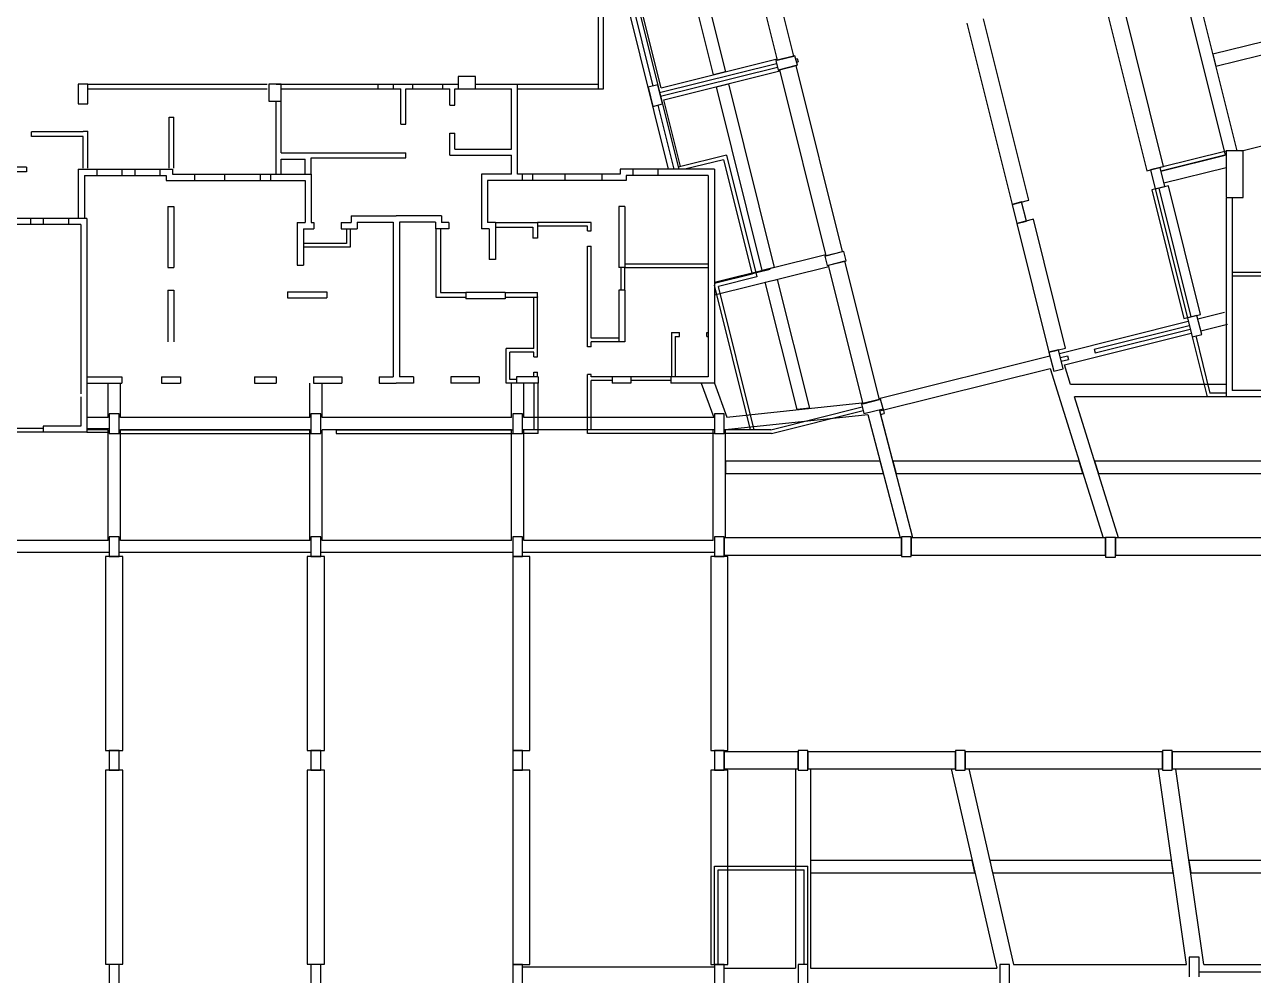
# Model space of a CAD drawing. Header units: metres. Extents: x -681087 to 1033303, y 74272 to 2630761.
# Drawn here: x 96441 to 146396, y 2200554 to 2239238 of the extents above; entities that cross this region are included whole.
import ezdxf

# ---------------------------------------------------------------- set-up
doc = ezdxf.new("R2010")
doc.units = ezdxf.units.M
for name, color, linetype in [('SKELETON_CLEAN', 7, 'Continuous'), ('SKELETON_ISOLATED', 1, 'Continuous'), ('SKELETON_ORIGINAL', 8, 'Continuous')]:
    doc.layers.add(name, color=color, linetype=linetype)

msp = doc.modelspace()

# ---------------------------------------------------------------- linework, layer by layer
at = {"layer": 'SKELETON_CLEAN'}
for p, q in [((122624, 2233349), (114145, 2267354)), ((127710, 2237956), (125823, 2245524)), ((125144, 2245355), (127031, 2237787)), ((119773, 2236629), (119773, 2244819)), ((124448, 2237194), (122585, 2244665)), ((123070, 2244786), (124933, 2237315)), ((122313, 2236662), (120450, 2244133)), ((119973, 2236629), (119973, 2243860)), ((120389, 2243963), (123036, 2233349)), ((143870, 2241521), (145720, 2234099)), ((143385, 2241400), (145248, 2233929)), ((140275, 2240470), (142065, 2233290)), ((142744, 2233460), (140954, 2240640)), ((134745, 2239298), (136583, 2231923)), ((137262, 2232093), (135424, 2239467)), ((149357, 2239179), (144741, 2238028)), ((144862, 2237543), (149478, 2238694)), ((144741, 2238028), (144862, 2237543)), ((122313, 2236662), (127029, 2237838)), ((127759, 2237968), (126983, 2237775)), ((126983, 2237775), (127079, 2237386)), ((127031, 2237787), (127710, 2237956)), ((127079, 2237386), (127856, 2237580)), ((127807, 2237568), (127128, 2237399)), ((127856, 2237580), (127759, 2237968)), ((127789, 2237847), (127848, 2237862)), ((129694, 2230000), (127807, 2237568)), ((127825, 2237701), (127884, 2237716)), ((127848, 2237862), (127884, 2237716)), ((114773, 2237119), (114073, 2237119)), ((114073, 2237119), (114073, 2236619)), ((114773, 2236619), (114773, 2237119)), ((122434, 2236177), (127150, 2237353)), ((124933, 2237315), (124448, 2237194)), ((127128, 2237399), (129015, 2229830)), ((99013, 2236819), (98613, 2236819)), ((98613, 2236819), (98613, 2236019)), ((99013, 2236019), (99013, 2236819)), ((106873, 2236819), (106373, 2236819)), ((106373, 2236819), (106373, 2236119)), ((106673, 2236819), (111433, 2236819)), ((106873, 2236619), (111433, 2236619)), ((111433, 2236619), (111433, 2236819)), ((111433, 2236819), (113443, 2236819)), ((111433, 2236619), (111733, 2236619)), ((111733, 2235189), (111733, 2236619)), ((111933, 2236619), (113443, 2236619)), ((111933, 2235189), (111933, 2236619)), ((113443, 2236619), (113443, 2236819)), ((113443, 2236819), (114073, 2236819)), ((113443, 2236619), (113733, 2236619)), ((113733, 2235964), (113733, 2236619)), ((113933, 2236619), (116233, 2236619)), ((113933, 2235964), (113933, 2236619)), ((114073, 2236619), (114773, 2236619)), ((114773, 2236819), (116483, 2236819)), ((116233, 2234169), (116233, 2236619)), ((116483, 2233149), (116483, 2236819)), ((116483, 2236819), (119773, 2236819)), ((116483, 2236629), (119773, 2236629)), ((119773, 2236629), (119973, 2236629)), ((122180, 2236783), (121792, 2236686)), ((121792, 2236686), (121985, 2235910)), ((122373, 2236007), (122180, 2236783)), ((124569, 2236709), (125054, 2236830)), ((126431, 2229238), (124569, 2236709)), ((125054, 2236830), (126917, 2229359)), ((98613, 2236019), (99013, 2236019)), ((106373, 2236119), (106873, 2236119)), ((121985, 2235910), (122373, 2236007)), ((123109, 2233470), (122434, 2236177)), ((113733, 2235964), (113933, 2235964)), ((102313, 2235469), (102503, 2235469)), ((102313, 2233399), (102313, 2235469)), ((102503, 2233399), (102503, 2235469)), ((111733, 2235189), (111933, 2235189)), ((145930, 2234099), (150349, 2235201)), ((98823, 2234869), (96718, 2234869)), ((96718, 2234679), (96718, 2234869)), ((98823, 2234679), (96718, 2234679)), ((98823, 2234869), (98823, 2234899)), ((98823, 2234899), (99013, 2234899)), ((98823, 2233399), (98823, 2234679)), ((99013, 2233399), (99013, 2234899)), ((113733, 2233919), (113733, 2234824)), ((113733, 2234824), (113933, 2234824)), ((113933, 2234169), (113933, 2234824)), ((106873, 2234019), (111933, 2234019)), ((111933, 2233819), (111933, 2234019)), ((113933, 2234169), (116233, 2234169)), ((145283, 2234092), (142599, 2233423)), ((145983, 2234099), (145283, 2234099)), ((145283, 2234099), (145283, 2232199)), ((145983, 2232199), (145983, 2234099)), ((106873, 2233149), (106873, 2233769)), ((106873, 2233769), (107843, 2233769)), ((107843, 2233149), (107843, 2233769)), ((108093, 2233819), (111933, 2233819)), ((108093, 2233149), (108093, 2233819)), ((113733, 2233919), (116233, 2233919)), ((116233, 2233149), (116233, 2233919)), ((124970, 2233923), (123014, 2233436)), ((124860, 2233741), (123288, 2233349)), ((124860, 2233741), (126021, 2229084)), ((124970, 2233923), (126203, 2228975)), ((145283, 2233938), (142635, 2233278)), ((142635, 2233278), (144780, 2233813)), ((96523, 2233439), (94303, 2233439)), ((96523, 2233249), (95283, 2233249)), ((96523, 2233439), (96523, 2233249)), ((98623, 2233349), (98983, 2233349)), ((98623, 2233349), (98623, 2231349)), ((98873, 2233349), (100393, 2233349)), ((98873, 2233099), (98983, 2233099)), ((98873, 2233099), (98873, 2231349)), ((98973, 2233099), (100393, 2233099)), ((100393, 2233349), (100393, 2233099)), ((100393, 2233349), (100918, 2233349)), ((100393, 2233099), (100918, 2233099)), ((100918, 2233349), (100918, 2233099)), ((100918, 2233349), (102453, 2233349)), ((100918, 2233099), (102203, 2233099)), ((102203, 2233099), (102203, 2232899)), ((102453, 2233349), (102453, 2233149)), ((102453, 2233149), (103343, 2233149)), ((103343, 2233149), (103343, 2232899)), ((103343, 2233149), (106433, 2233149)), ((106433, 2233149), (106433, 2232899)), ((106433, 2233149), (108093, 2233149)), ((108093, 2233149), (108093, 2231184)), ((116233, 2233149), (115013, 2233149)), ((115013, 2233149), (115013, 2230934)), ((117093, 2233149), (116483, 2233149)), ((118403, 2233149), (117093, 2233149)), ((117093, 2233149), (117093, 2232899)), ((120653, 2233149), (118403, 2233149)), ((118403, 2233149), (118403, 2232899)), ((120653, 2233349), (120653, 2233149)), ((121168, 2233349), (120653, 2233349)), ((120903, 2233099), (120903, 2232899)), ((121168, 2233099), (120903, 2233099)), ((124233, 2233349), (121168, 2233349)), ((121168, 2233349), (121168, 2233099)), ((124083, 2233099), (121168, 2233099)), ((124233, 2233099), (124073, 2233099)), ((124483, 2233349), (124123, 2233349)), ((124233, 2233099), (124233, 2224904)), ((124483, 2233349), (124483, 2224654)), ((142065, 2233290), (142744, 2233460)), ((142599, 2233423), (142211, 2233327)), ((142211, 2233327), (142405, 2232550)), ((142793, 2232647), (142599, 2233423)), ((102203, 2232899), (103343, 2232899)), ((103343, 2232899), (106433, 2232899)), ((106433, 2232899), (107843, 2232899)), ((107843, 2232899), (107843, 2231184)), ((117093, 2232899), (115263, 2232899)), ((115263, 2232899), (115263, 2231184)), ((118403, 2232899), (117093, 2232899)), ((120903, 2232899), (118403, 2232899)), ((142938, 2232683), (142259, 2232514)), ((142259, 2232514), (143565, 2227274)), ((142405, 2232550), (142793, 2232647)), ((142405, 2232550), (143711, 2227311)), ((144244, 2227444), (142938, 2232683)), ((137165, 2231244), (136971, 2232020)), ((145283, 2232199), (145983, 2232199)), ((145283, 2232182), (145283, 2224099)), ((145533, 2232199), (145533, 2224349)), ((102258, 2231834), (102258, 2229354)), ((102258, 2231834), (102508, 2231834)), ((102508, 2231834), (102508, 2229354)), ((120598, 2231834), (120598, 2229354)), ((120848, 2231834), (120598, 2231834)), ((120848, 2231834), (120848, 2229354)), ((136583, 2231923), (136777, 2231147)), ((98223, 2231349), (95658, 2231349)), ((98223, 2231099), (95658, 2231099)), ((98223, 2231349), (98223, 2231099)), ((98723, 2231349), (98223, 2231349)), ((98573, 2231099), (98223, 2231099)), ((98723, 2231099), (98563, 2231099)), ((98973, 2231349), (98613, 2231349)), ((98723, 2231099), (98723, 2224219)), ((98973, 2231349), (98973, 2222654)), ((107528, 2231184), (107528, 2229454)), ((107528, 2231184), (107843, 2231184)), ((108093, 2231184), (108193, 2231184)), ((108193, 2231184), (108193, 2230934)), ((109313, 2231184), (109313, 2230934)), ((109313, 2231184), (109713, 2231184)), ((109713, 2231454), (111553, 2231454)), ((109713, 2231454), (109713, 2231184)), ((109963, 2231204), (109963, 2230934)), ((109963, 2231204), (111428, 2231204)), ((111428, 2231204), (111428, 2224904)), ((113393, 2231454), (111553, 2231454)), ((111678, 2231204), (111678, 2224904)), ((113143, 2231204), (111678, 2231204)), ((113143, 2231204), (113143, 2230934)), ((113393, 2231454), (113393, 2231184)), ((113693, 2231184), (113393, 2231184)), ((113693, 2231184), (113693, 2230934)), ((115578, 2231184), (115263, 2231184)), ((115578, 2231184), (115578, 2229684)), ((115578, 2231184), (117298, 2231184)), ((115578, 2230994), (117108, 2230994)), ((117108, 2230994), (117108, 2230554)), ((119468, 2231184), (117298, 2231184)), ((117298, 2231184), (117298, 2230554)), ((119318, 2231034), (117298, 2231034)), ((119318, 2230844), (119318, 2231034)), ((119468, 2230844), (119468, 2231184)), ((137456, 2231317), (136777, 2231147)), ((136777, 2231147), (137165, 2231244)), ((136777, 2231147), (138083, 2225908)), ((138762, 2226077), (137456, 2231317)), ((107778, 2230934), (107778, 2229454)), ((107778, 2230934), (108193, 2230934)), ((109313, 2230934), (109963, 2230934)), ((109523, 2230934), (109523, 2230334)), ((109673, 2230934), (109673, 2230184)), ((113693, 2230934), (113143, 2230934)), ((113163, 2230934), (113163, 2228144)), ((113353, 2230934), (113353, 2228334)), ((115328, 2230934), (115013, 2230934)), ((115328, 2230934), (115328, 2229684)), ((117298, 2230554), (117108, 2230554)), ((119318, 2230844), (119468, 2230844)), ((109523, 2230334), (107778, 2230334)), ((109673, 2230184), (107778, 2230184)), ((119318, 2230224), (119468, 2230224)), ((119318, 2226124), (119318, 2230224)), ((119468, 2226484), (119468, 2230224)), ((129743, 2230012), (128966, 2229818)), ((129015, 2229830), (129694, 2230000)), ((129839, 2229624), (129743, 2230012)), ((115578, 2229684), (115328, 2229684)), ((128966, 2229818), (129063, 2229430)), ((129063, 2229430), (129839, 2229624)), ((129791, 2229611), (129112, 2229442)), ((131194, 2223984), (129791, 2229611)), ((102258, 2229354), (102508, 2229354)), ((107528, 2229454), (107778, 2229454)), ((120848, 2229354), (120598, 2229354)), ((120848, 2228434), (120848, 2229354)), ((120848, 2229354), (124233, 2229354)), ((126917, 2229359), (126431, 2229238)), ((129112, 2229442), (130515, 2223814)), ((149043, 2229149), (145533, 2229149)), ((149193, 2228999), (145533, 2228999)), ((126203, 2228975), (124651, 2228588)), ((126105, 2222754), (124651, 2228588)), ((126552, 2228753), (127038, 2228873)), ((127844, 2223573), (126552, 2228753)), ((127038, 2228873), (128346, 2223627)), ((102258, 2228434), (102508, 2228434)), ((102258, 2228434), (102258, 2226334)), ((102508, 2228434), (102508, 2226334)), ((107133, 2228369), (108733, 2228369)), ((107133, 2228369), (107133, 2228119)), ((107133, 2228119), (108733, 2228119)), ((108733, 2228369), (108733, 2228119)), ((113163, 2228144), (114373, 2228144)), ((113353, 2228334), (114373, 2228334)), ((115973, 2228334), (114373, 2228334)), ((114373, 2228334), (114373, 2228084)), ((115973, 2228084), (114373, 2228084)), ((115973, 2228334), (115973, 2228084)), ((115973, 2228334), (117298, 2228334)), ((115973, 2228144), (117298, 2228144)), ((117148, 2226054), (117148, 2228144)), ((117298, 2228144), (117298, 2228334)), ((117298, 2228164), (117298, 2228144)), ((117298, 2225715), (117298, 2228144)), ((120848, 2228434), (120598, 2228434)), ((120598, 2228434), (120598, 2226334)), ((120848, 2228434), (120848, 2226334)), ((139928, 2226033), (143790, 2226995)), ((143565, 2227274), (144244, 2227444)), ((144099, 2227407), (143711, 2227311)), ((143711, 2227311), (143904, 2226534)), ((144293, 2226631), (144099, 2227407)), ((120598, 2226484), (119468, 2226484)), ((122733, 2226704), (123058, 2226704)), ((122733, 2226704), (122733, 2224904)), ((122883, 2226554), (123058, 2226554)), ((122883, 2226554), (122883, 2224904)), ((123058, 2226554), (123058, 2226704)), ((124178, 2226554), (124178, 2226704)), ((124178, 2226704), (124233, 2226704)), ((124178, 2226554), (124233, 2226554)), ((138718, 2225396), (143868, 2226680)), ((139964, 2225887), (143826, 2226850)), ((143904, 2226534), (144293, 2226631)), ((143904, 2226534), (144512, 2224099)), ((144050, 2226571), (144629, 2224249)), ((116013, 2224654), (116013, 2226054)), ((117148, 2226054), (116013, 2226054)), ((119468, 2226124), (119318, 2226124)), ((120598, 2226334), (119468, 2226334)), ((119468, 2226124), (119468, 2226334)), ((120848, 2226334), (120598, 2226334)), ((138665, 2225228), (138471, 2226004)), ((139928, 2226033), (139964, 2225887)), ((116163, 2224804), (116163, 2225904)), ((117148, 2225904), (116163, 2225904)), ((117148, 2225715), (117148, 2225904)), ((117148, 2225715), (117298, 2225715)), ((138083, 2225908), (138277, 2225131)), ((138550, 2225689), (138841, 2225762)), ((138586, 2225543), (138877, 2225616)), ((138841, 2225762), (138877, 2225616)), ((117148, 2224904), (117148, 2225094)), ((117148, 2225094), (117298, 2225094)), ((117298, 2224904), (117298, 2225094)), ((119318, 2222604), (119318, 2225004)), ((119468, 2225004), (119318, 2225004)), ((119468, 2224904), (119468, 2225004)), ((131206, 2223523), (138134, 2225250)), ((138134, 2225250), (140285, 2218354)), ((138277, 2225131), (138665, 2225228)), ((138966, 2224599), (138718, 2225396)), ((98973, 2224904), (100393, 2224904)), ((98973, 2224654), (100393, 2224654)), ((99834, 2223254), (99834, 2224654)), ((100334, 2223254), (100334, 2224654)), ((100393, 2224904), (100393, 2224654)), ((102013, 2224904), (102013, 2224654)), ((102013, 2224904), (102773, 2224904)), ((102013, 2224654), (102773, 2224654)), ((102773, 2224904), (102773, 2224654)), ((105793, 2224904), (105793, 2224654)), ((105793, 2224904), (106663, 2224904)), ((105793, 2224654), (106663, 2224654)), ((106663, 2224904), (106663, 2224654)), ((108034, 2223254), (108034, 2224654)), ((108183, 2224904), (108183, 2224654)), ((108183, 2224904), (109333, 2224904)), ((108183, 2224654), (109333, 2224654)), ((108534, 2223254), (108534, 2224654)), ((109333, 2224904), (109333, 2224654)), ((110853, 2224904), (110853, 2224654)), ((110853, 2224904), (111428, 2224904)), ((110853, 2224654), (111553, 2224654)), ((112253, 2224654), (111553, 2224654)), ((112253, 2224904), (111678, 2224904)), ((112253, 2224904), (112253, 2224654)), ((113773, 2224904), (113773, 2224654)), ((114923, 2224904), (113773, 2224904)), ((114923, 2224654), (113773, 2224654)), ((114923, 2224904), (114923, 2224654)), ((116443, 2224654), (116013, 2224654)), ((116443, 2224804), (116163, 2224804)), ((116234, 2223254), (116234, 2224654)), ((116443, 2224904), (116443, 2224654)), ((117313, 2224904), (116443, 2224904)), ((117313, 2224654), (116443, 2224654)), ((116734, 2223254), (116734, 2224654)), ((117163, 2222754), (117163, 2224654)), ((117313, 2224904), (117313, 2224654)), ((117313, 2222604), (117313, 2224654)), ((120333, 2224904), (119468, 2224904)), ((119468, 2222754), (119468, 2224754)), ((120333, 2224754), (119468, 2224754)), ((120333, 2224904), (120333, 2224654)), ((121093, 2224904), (120333, 2224904)), ((121093, 2224654), (120333, 2224654)), ((121093, 2224904), (121093, 2224654)), ((122713, 2224904), (121093, 2224904)), ((124083, 2224904), (122713, 2224904)), ((122713, 2224904), (122713, 2224654)), ((124133, 2224654), (122713, 2224654)), ((123951, 2224654), (124457, 2223254)), ((124233, 2224904), (124073, 2224904)), ((124483, 2224654), (124123, 2224654)), ((124483, 2224654), (124984, 2223266)), ((145283, 2224599), (138966, 2224599)), ((98723, 2224099), (98723, 2222904)), ((131242, 2223996), (130466, 2223802)), ((130515, 2223814), (131194, 2223984)), ((131339, 2223608), (131242, 2223996)), ((145283, 2224099), (141817, 2224099)), ((145283, 2224249), (144629, 2224249)), ((147403, 2224099), (145283, 2224099)), ((147403, 2224349), (145533, 2224349)), ((124984, 2223266), (130471, 2223855)), ((126780, 2222754), (130496, 2223681)), ((126798, 2222604), (130533, 2223536)), ((128346, 2223627), (127844, 2223573)), ((130466, 2223802), (130563, 2223414)), ((130471, 2223855), (130513, 2223865)), ((130563, 2223414), (131339, 2223608)), ((131339, 2223608), (131388, 2223414)), ((99834, 2223254), (98973, 2223254)), ((100284, 2223404), (99884, 2223404)), ((99884, 2223404), (99884, 2222604)), ((100284, 2222604), (100284, 2223404)), ((108034, 2223254), (100334, 2223254)), ((108484, 2223404), (108084, 2223404)), ((108084, 2223404), (108084, 2222604)), ((108484, 2222604), (108484, 2223404)), ((116234, 2223254), (108534, 2223254)), ((116684, 2223404), (116284, 2223404)), ((116284, 2223404), (116284, 2222604)), ((116684, 2222604), (116684, 2223404)), ((124457, 2223254), (116734, 2223254)), ((124884, 2223404), (124484, 2223404)), ((124484, 2223404), (124484, 2222604)), ((124884, 2222604), (124884, 2223404)), ((124934, 2222758), (130727, 2223380)), ((130727, 2223380), (132039, 2218354)), ((131242, 2223377), (131388, 2223414)), ((97203, 2222654), (95583, 2222654)), ((98573, 2222904), (97203, 2222904)), ((97203, 2222904), (97203, 2222654)), ((98623, 2222654), (97203, 2222654)), ((98723, 2222904), (98563, 2222904)), ((98973, 2222654), (98613, 2222654)), ((98973, 2222654), (99884, 2222654)), ((99834, 2218254), (99834, 2222754)), ((99884, 2222604), (100284, 2222604)), ((100284, 2222604), (108084, 2222604)), ((100334, 2218254), (100334, 2222754)), ((108034, 2218254), (108034, 2222754)), ((108084, 2222604), (108484, 2222604)), ((108534, 2218254), (108534, 2222754)), ((109104, 2222754), (109104, 2222604)), ((109104, 2222604), (116284, 2222604)), ((116234, 2218254), (116234, 2222754)), ((116284, 2222604), (116684, 2222604)), ((117163, 2222754), (116684, 2222754)), ((117313, 2222604), (116684, 2222604)), ((116734, 2218254), (116734, 2222754)), ((124484, 2222604), (119318, 2222604)), ((124434, 2218254), (124434, 2222754)), ((124484, 2222604), (124884, 2222604)), ((126780, 2222754), (124884, 2222754)), ((126798, 2222604), (124884, 2222604)), ((124934, 2218354), (124934, 2222758)), ((131224, 2221477), (124934, 2221477)), ((124934, 2221477), (124934, 2220977)), ((131354, 2220977), (131224, 2221477)), ((139311, 2221477), (131740, 2221477)), ((131740, 2221477), (131871, 2220977)), ((139467, 2220977), (139311, 2221477)), ((149384, 2221477), (139940, 2221477)), ((139940, 2221477), (140096, 2220977)), ((124934, 2220977), (131354, 2220977)), ((131871, 2220977), (139467, 2220977)), ((140096, 2220977), (149384, 2220977)), ((99834, 2218254), (92134, 2218254)), ((100284, 2218404), (99884, 2218404)), ((99884, 2218404), (99884, 2217604)), ((100284, 2217604), (100284, 2218404)), ((108034, 2218254), (100334, 2218254)), ((108484, 2218404), (108084, 2218404)), ((108084, 2218404), (108084, 2217604)), ((108484, 2217604), (108484, 2218404)), ((116234, 2218254), (108534, 2218254)), ((116684, 2218404), (116284, 2218404)), ((116284, 2218404), (116284, 2217604)), ((116684, 2217604), (116684, 2218404)), ((124434, 2218254), (116734, 2218254)), ((124884, 2218404), (124484, 2218404)), ((124484, 2218404), (124484, 2217604)), ((99735, 2217604), (99734, 2209707)), ((100435, 2217604), (99735, 2217604)), ((99884, 2217604), (100284, 2217604)), ((100434, 2209707), (100435, 2217604)), ((107935, 2217604), (107934, 2209707)), ((108635, 2217604), (107935, 2217604)), ((108084, 2217604), (108484, 2217604)), ((108634, 2209707), (108635, 2217604)), ((116284, 2217604), (116284, 2209704)), ((125034, 2217604), (124334, 2217604)), ((124334, 2217604), (124334, 2209702)), ((124484, 2217604), (124884, 2217604)), ((125034, 2209702), (125034, 2217604)), ((99734, 2209707), (100434, 2209707)), ((100284, 2209704), (99884, 2209704)), ((99884, 2209704), (99884, 2208904)), ((100284, 2208904), (100284, 2209704)), ((107934, 2209707), (108634, 2209707)), ((108484, 2209704), (108084, 2209704)), ((108084, 2209704), (108084, 2208904)), ((108484, 2208904), (108484, 2209704)), ((116284, 2209704), (116284, 2208904)), ((124334, 2209702), (125034, 2209702)), ((124884, 2209704), (124484, 2209704)), ((124484, 2209704), (124484, 2208904)), ((100434, 2208907), (99734, 2208907)), ((99734, 2208907), (99734, 2201007)), ((99884, 2208904), (100284, 2208904)), ((100434, 2201007), (100434, 2208907)), ((108634, 2208907), (107934, 2208907)), ((107934, 2208907), (107934, 2201007)), ((108084, 2208904), (108484, 2208904)), ((108634, 2201007), (108634, 2208907)), ((116284, 2208904), (116284, 2201004)), ((125034, 2208902), (124334, 2208902)), ((124334, 2208902), (124334, 2201004)), ((124484, 2208904), (124884, 2208904)), ((125034, 2201004), (125034, 2208902)), ((127784, 2208954), (127784, 2200854)), ((128384, 2208954), (128384, 2200854)), ((134114, 2208954), (135959, 2200854)), ((134832, 2208954), (136643, 2201002)), ((143673, 2201002), (142533, 2208954)), ((144381, 2201002), (143240, 2208952)), ((124484, 2201004), (124484, 2205004)), ((124484, 2205004), (128284, 2205004)), ((128284, 2201004), (128284, 2205004)), ((134962, 2205229), (128384, 2205229)), ((128384, 2205229), (128384, 2204729)), ((135076, 2204729), (134962, 2205229)), ((143067, 2205229), (135680, 2205229)), ((135680, 2205229), (135794, 2204729)), ((143139, 2204729), (143067, 2205229)), ((143774, 2205229), (143846, 2204729)), ((149334, 2205229), (143774, 2205229)), ((124634, 2201004), (124634, 2204854)), ((124634, 2204854), (128134, 2204854)), ((128134, 2201004), (128134, 2204854)), ((128384, 2204729), (135076, 2204729)), ((135794, 2204729), (143139, 2204729)), ((143846, 2204729), (149334, 2204729)), ((99734, 2201007), (100434, 2201007)), ((100284, 2201004), (99884, 2201004)), ((99884, 2201004), (99884, 2200204)), ((100284, 2200204), (100284, 2201004)), ((107934, 2201007), (108634, 2201007)), ((108484, 2201004), (108084, 2201004)), ((108084, 2201004), (108084, 2200204)), ((108484, 2200204), (108484, 2201004)), ((116284, 2201004), (116284, 2200204)), ((124334, 2201004), (125034, 2201004)), ((124884, 2201004), (124484, 2201004)), ((124484, 2201004), (124484, 2200204)), ((124884, 2200204), (124884, 2201004)), ((128284, 2201004), (127884, 2201004)), ((127884, 2201004), (127884, 2200204)), ((128284, 2200204), (128284, 2201004)), ((136484, 2201004), (136084, 2201004)), ((136084, 2201004), (136084, 2200204)), ((136484, 2200204), (136484, 2201004)), ((144184, 2201304), (143784, 2201304)), ((143784, 2201304), (143784, 2200504)), ((144184, 2200504), (144184, 2201304)), ((124884, 2200854), (127784, 2200854)), ((128384, 2200854), (135959, 2200854)), ((136643, 2201002), (143673, 2201002)), ((144381, 2201002), (149334, 2201002))]:
    msp.add_line(p, q, dxfattribs=at)
at = {"layer": 'SKELETON_ISOLATED'}
for p, q in [((120195, 2243915), (121986, 2236735)), ((122258, 2236468), (127013, 2237653)), ((122295, 2236322), (127049, 2237508)), ((106303, 2236799), (99013, 2236799)), ((106303, 2236609), (99013, 2236609)), ((106873, 2235069), (106873, 2236719)), ((110813, 2236619), (110813, 2236819)), ((112223, 2236619), (112223, 2236819)), ((106673, 2233149), (106673, 2236119)), ((122179, 2235959), (122830, 2233349)), ((99373, 2233349), (99373, 2233099)), ((101938, 2233349), (101938, 2233099)), ((104563, 2233149), (104563, 2232899)), ((106013, 2233149), (106013, 2232899)), ((116673, 2233149), (116673, 2232899)), ((119903, 2233149), (119903, 2232899)), ((122188, 2233349), (122188, 2233099)), ((142756, 2232793), (145283, 2233423)), ((142550, 2232587), (143856, 2227347)), ((136777, 2231972), (136923, 2232008)), ((96678, 2231349), (96678, 2231099)), ((97203, 2231349), (97203, 2231099)), ((120848, 2229504), (124233, 2229504)), ((120698, 2228434), (120698, 2229354)), ((124483, 2228237), (129134, 2229396)), ((125252, 2228918), (126748, 2229291)), ((125951, 2222754), (124484, 2228638)), ((144135, 2227262), (145222, 2227533)), ((138508, 2225859), (143747, 2227165)), ((144256, 2226777), (145343, 2227048)), ((138277, 2225956), (138423, 2225992)), ((131172, 2224030), (138119, 2225762)), ((122713, 2224754), (121093, 2224754)), ((140914, 2218354), (139122, 2224099)), ((131875, 2220963), (131224, 2223450)), ((97203, 2222804), (95583, 2222804)), ((99403, 2222779), (99428, 2222779)), ((104159, 2222754), (104209, 2222754)), ((112669, 2222754), (112409, 2222754)), ((124459, 2222754), (118101, 2222754)), ((132084, 2218354), (124884, 2218354)), ((124884, 2217979), (124884, 2218029)), ((132484, 2218404), (132084, 2218404)), ((132084, 2218029), (132084, 2217979)), ((140384, 2218354), (132484, 2218354)), ((132484, 2217979), (132484, 2218029)), ((140784, 2218366), (140384, 2218366)), ((140384, 2218010), (140384, 2217960)), ((149484, 2218354), (140784, 2218354)), ((140784, 2217960), (140784, 2218010)), ((99884, 2217754), (92084, 2217754)), ((108084, 2217754), (100284, 2217754)), ((116284, 2217754), (108484, 2217754)), ((116634, 2217604), (116484, 2217604)), ((124484, 2217754), (116684, 2217754)), ((116984, 2209704), (116984, 2217604)), ((124884, 2217654), (132084, 2217654)), ((132084, 2217604), (132484, 2217604)), ((132484, 2217654), (140384, 2217654)), ((140384, 2217566), (140784, 2217566)), ((140784, 2217654), (149484, 2217654)), ((116484, 2209704), (116634, 2209704)), ((116684, 2208904), (116684, 2209704)), ((127884, 2209654), (124884, 2209654)), ((128284, 2209704), (127884, 2209704)), ((134284, 2209654), (128284, 2209654)), ((134684, 2209704), (134284, 2209704)), ((142694, 2209654), (134684, 2209654)), ((143094, 2209704), (142694, 2209704)), ((149484, 2209654), (143094, 2209654)), ((124884, 2209279), (124884, 2209329)), ((127884, 2209329), (127884, 2209279)), ((128284, 2209279), (128284, 2209329)), ((134284, 2209329), (134284, 2209279)), ((134684, 2209279), (134684, 2209329)), ((142694, 2209329), (142694, 2209279)), ((143094, 2209279), (143094, 2209329)), ((116634, 2208904), (116484, 2208904)), ((116984, 2201004), (116984, 2208904)), ((124884, 2208954), (127884, 2208954)), ((127884, 2208904), (128284, 2208904)), ((128284, 2208954), (134284, 2208954)), ((134284, 2208904), (134684, 2208904)), ((134684, 2208954), (142694, 2208954)), ((142694, 2208904), (143094, 2208904)), ((143094, 2208954), (149484, 2208954)), ((116484, 2201004), (116634, 2201004)), ((116684, 2200204), (116684, 2201004)), ((116684, 2200904), (124484, 2200904)), ((144184, 2200704), (149484, 2200704))]:
    msp.add_line(p, q, dxfattribs=at)
at = {"layer": 'SKELETON_ORIGINAL'}
for p, q in [((122624, 2233349), (114145, 2267354)), ((127710, 2237956), (125823, 2245524)), ((125144, 2245355), (127031, 2237787)), ((119773, 2236629), (119773, 2244819)), ((124448, 2237194), (122585, 2244665)), ((123070, 2244786), (124933, 2237315)), ((122313, 2236662), (120450, 2244133)), ((119973, 2236629), (119973, 2243860)), ((120195, 2243915), (121986, 2236735)), ((120389, 2243963), (123036, 2233349)), ((143870, 2241521), (145720, 2234099)), ((143385, 2241400), (145248, 2233929)), ((140275, 2240470), (142065, 2233290)), ((142744, 2233460), (140954, 2240640)), ((134745, 2239298), (136583, 2231923)), ((137262, 2232093), (135424, 2239467)), ((149357, 2239179), (144741, 2238028)), ((144862, 2237543), (149478, 2238694)), ((144741, 2238028), (144862, 2237543)), ((122258, 2236468), (127013, 2237653)), ((122295, 2236322), (127049, 2237508)), ((122313, 2236662), (127029, 2237838)), ((127759, 2237968), (126983, 2237775)), ((126983, 2237775), (127079, 2237386)), ((127031, 2237787), (127710, 2237956)), ((127079, 2237386), (127856, 2237580)), ((127807, 2237568), (127128, 2237399)), ((127856, 2237580), (127759, 2237968)), ((127789, 2237847), (127848, 2237862)), ((129694, 2230000), (127807, 2237568)), ((127825, 2237701), (127884, 2237716)), ((127848, 2237862), (127884, 2237716)), ((114773, 2237119), (114073, 2237119)), ((114073, 2237119), (114073, 2236619)), ((114773, 2236619), (114773, 2237119)), ((122434, 2236177), (127150, 2237353)), ((124933, 2237315), (124448, 2237194)), ((127128, 2237399), (129015, 2229830)), ((99013, 2236819), (98613, 2236819)), ((98613, 2236819), (98613, 2236019)), ((99013, 2236019), (99013, 2236819)), ((106303, 2236799), (99013, 2236799)), ((106303, 2236609), (99013, 2236609)), ((106873, 2236819), (106373, 2236819)), ((106373, 2236819), (106373, 2236119)), ((106673, 2236819), (111433, 2236819)), ((106873, 2236119), (106873, 2236819)), ((106873, 2236619), (111433, 2236619)), ((106873, 2234019), (106873, 2236619)), ((110813, 2236619), (110813, 2236819)), ((111433, 2236619), (111433, 2236819)), ((111433, 2236819), (113443, 2236819)), ((111433, 2236619), (111733, 2236619)), ((111733, 2235189), (111733, 2236619)), ((111933, 2236619), (113443, 2236619)), ((111933, 2235189), (111933, 2236619)), ((112223, 2236619), (112223, 2236819)), ((113443, 2236619), (113443, 2236819)), ((113443, 2236819), (114073, 2236819)), ((113443, 2236619), (113733, 2236619)), ((113733, 2235964), (113733, 2236619)), ((113933, 2236619), (116233, 2236619)), ((113933, 2235964), (113933, 2236619)), ((114073, 2236619), (114773, 2236619)), ((114773, 2236819), (116483, 2236819)), ((116233, 2234169), (116233, 2236619)), ((116483, 2233149), (116483, 2236819)), ((116483, 2236819), (119773, 2236819)), ((116483, 2236629), (119773, 2236629)), ((119773, 2236629), (119973, 2236629)), ((122180, 2236783), (121792, 2236686)), ((121792, 2236686), (121985, 2235910)), ((122373, 2236007), (122180, 2236783)), ((124569, 2236709), (125054, 2236830)), ((126431, 2229238), (124569, 2236709)), ((125054, 2236830), (126917, 2229359)), ((98613, 2236019), (99013, 2236019)), ((106373, 2236119), (106873, 2236119)), ((106673, 2233149), (106673, 2236119)), ((121985, 2235910), (122373, 2236007)), ((123109, 2233470), (122434, 2236177)), ((113733, 2235964), (113933, 2235964)), ((122179, 2235959), (122830, 2233349)), ((102313, 2235469), (102503, 2235469)), ((102313, 2233399), (102313, 2235469)), ((102503, 2233399), (102503, 2235469)), ((111733, 2235189), (111933, 2235189)), ((145930, 2234099), (150349, 2235201)), ((98823, 2234869), (96718, 2234869)), ((96718, 2234679), (96718, 2234869)), ((98823, 2234679), (96718, 2234679)), ((98823, 2234869), (98823, 2234899)), ((98823, 2234899), (99013, 2234899)), ((98823, 2233399), (98823, 2234679)), ((99013, 2233399), (99013, 2234899)), ((113733, 2233919), (113733, 2234824)), ((113733, 2234824), (113933, 2234824)), ((113933, 2234169), (113933, 2234824)), ((106873, 2234019), (111933, 2234019)), ((111933, 2233819), (111933, 2234019)), ((113933, 2234169), (116233, 2234169)), ((145283, 2234092), (142599, 2233423)), ((145983, 2234099), (145283, 2234099)), ((145283, 2234099), (145283, 2232199)), ((145983, 2232199), (145983, 2234099)), ((106873, 2233149), (106873, 2233769)), ((106873, 2233769), (107843, 2233769)), ((107843, 2233149), (107843, 2233769)), ((108093, 2233819), (111933, 2233819)), ((108093, 2233149), (108093, 2233819)), ((113733, 2233919), (116233, 2233919)), ((116233, 2233149), (116233, 2233919)), ((124970, 2233923), (123014, 2233436)), ((124860, 2233741), (123288, 2233349)), ((124860, 2233741), (126021, 2229084)), ((124970, 2233923), (126203, 2228975)), ((145283, 2233938), (142635, 2233278)), ((142635, 2233278), (145248, 2233929)), ((142635, 2233278), (144313, 2233696)), ((96523, 2233439), (94303, 2233439)), ((96523, 2233249), (95283, 2233249)), ((96523, 2233439), (96523, 2233249)), ((98623, 2233349), (98983, 2233349)), ((98623, 2233349), (98623, 2231349)), ((98873, 2233349), (100393, 2233349)), ((98873, 2233099), (98983, 2233099)), ((98873, 2233099), (98873, 2231349)), ((98973, 2233099), (100393, 2233099)), ((99373, 2233349), (99373, 2233099)), ((100393, 2233349), (100393, 2233099)), ((100393, 2233349), (100918, 2233349)), ((100393, 2233099), (100918, 2233099)), ((100918, 2233349), (100918, 2233099)), ((100918, 2233349), (102453, 2233349)), ((100918, 2233099), (102203, 2233099)), ((101938, 2233349), (101938, 2233099)), ((102203, 2233099), (102203, 2232899)), ((102453, 2233349), (102453, 2233149)), ((102453, 2233149), (103343, 2233149)), ((103343, 2233149), (103343, 2232899)), ((103343, 2233149), (106433, 2233149)), ((104563, 2233149), (104563, 2232899)), ((106013, 2233149), (106013, 2232899)), ((106433, 2233149), (106433, 2232899)), ((106433, 2233149), (108093, 2233149)), ((108093, 2233149), (108093, 2231184)), ((116233, 2233149), (115013, 2233149)), ((115013, 2233149), (115013, 2230934)), ((117093, 2233149), (116483, 2233149)), ((116673, 2233149), (116673, 2232899)), ((118403, 2233149), (117093, 2233149)), ((117093, 2233149), (117093, 2232899)), ((120653, 2233149), (118403, 2233149)), ((118403, 2233149), (118403, 2232899)), ((119903, 2233149), (119903, 2232899)), ((120653, 2233349), (120653, 2233149)), ((121168, 2233349), (120653, 2233349)), ((120903, 2233099), (120903, 2232899)), ((121168, 2233099), (120903, 2233099)), ((124233, 2233349), (121168, 2233349)), ((121168, 2233349), (121168, 2233099)), ((124083, 2233099), (121168, 2233099)), ((122188, 2233349), (122188, 2233099)), ((124233, 2233099), (124073, 2233099)), ((124483, 2233349), (124123, 2233349)), ((124233, 2233099), (124233, 2224904)), ((124483, 2233349), (124483, 2224654)), ((142065, 2233290), (142744, 2233460)), ((142599, 2233423), (142211, 2233327)), ((142211, 2233327), (142405, 2232550)), ((142793, 2232647), (142599, 2233423)), ((142756, 2232793), (145283, 2233423)), ((102203, 2232899), (103343, 2232899)), ((103343, 2232899), (106433, 2232899)), ((106433, 2232899), (107843, 2232899)), ((107843, 2232899), (107843, 2231184)), ((117093, 2232899), (115263, 2232899)), ((115263, 2232899), (115263, 2231184)), ((118403, 2232899), (117093, 2232899)), ((120903, 2232899), (118403, 2232899)), ((142938, 2232683), (142259, 2232514)), ((142259, 2232514), (143565, 2227274)), ((142405, 2232550), (142793, 2232647)), ((142405, 2232550), (143711, 2227311)), ((142550, 2232587), (143856, 2227347)), ((144244, 2227444), (142938, 2232683)), ((136583, 2231923), (137262, 2232093)), ((136971, 2232020), (136583, 2231923)), ((137165, 2231244), (136971, 2232020)), ((145283, 2232199), (145983, 2232199)), ((145283, 2232182), (145283, 2224099)), ((145533, 2232199), (145533, 2224349)), ((102258, 2231834), (102258, 2229354)), ((102258, 2231834), (102508, 2231834)), ((102508, 2231834), (102508, 2229354)), ((120598, 2231834), (120598, 2229354)), ((120848, 2231834), (120598, 2231834)), ((120848, 2231834), (120848, 2229354)), ((136583, 2231923), (136777, 2231147)), ((98223, 2231349), (95658, 2231349)), ((98223, 2231099), (95658, 2231099)), ((96678, 2231349), (96678, 2231099)), ((97203, 2231349), (97203, 2231099)), ((98223, 2231349), (98223, 2231099)), ((98723, 2231349), (98223, 2231349)), ((98573, 2231099), (98223, 2231099)), ((98723, 2231099), (98563, 2231099)), ((98973, 2231349), (98613, 2231349)), ((98723, 2231099), (98723, 2224219)), ((98973, 2231349), (98973, 2222654)), ((107528, 2231184), (107528, 2229454)), ((107528, 2231184), (107843, 2231184)), ((108093, 2231184), (108193, 2231184)), ((108193, 2231184), (108193, 2230934)), ((109313, 2231184), (109313, 2230934)), ((109313, 2231184), (109713, 2231184)), ((109713, 2231454), (111553, 2231454)), ((109713, 2231454), (109713, 2231184)), ((109963, 2231204), (109963, 2230934)), ((109963, 2231204), (111428, 2231204)), ((111428, 2231204), (111428, 2224904)), ((113393, 2231454), (111553, 2231454)), ((111678, 2231204), (111678, 2224904)), ((113143, 2231204), (111678, 2231204)), ((113143, 2231204), (113143, 2230934)), ((113393, 2231454), (113393, 2231184)), ((113693, 2231184), (113393, 2231184)), ((113693, 2231184), (113693, 2230934)), ((115578, 2231184), (115263, 2231184)), ((115578, 2231184), (115578, 2229684)), ((115578, 2231184), (117298, 2231184)), ((115578, 2230994), (117108, 2230994)), ((117108, 2230994), (117108, 2230554)), ((119468, 2231184), (117298, 2231184)), ((117298, 2231184), (117298, 2230554)), ((119318, 2231034), (117298, 2231034)), ((119318, 2230844), (119318, 2231034)), ((119468, 2230844), (119468, 2231184)), ((137456, 2231317), (136777, 2231147)), ((136777, 2231147), (137165, 2231244)), ((136777, 2231147), (138083, 2225908)), ((138762, 2226077), (137456, 2231317)), ((107778, 2230934), (107778, 2229454)), ((107778, 2230934), (108193, 2230934)), ((109313, 2230934), (109963, 2230934)), ((109523, 2230934), (109523, 2230334)), ((109673, 2230934), (109673, 2230184)), ((113693, 2230934), (113143, 2230934)), ((113163, 2230934), (113163, 2228144)), ((113353, 2230934), (113353, 2228334)), ((115328, 2230934), (115013, 2230934)), ((115328, 2230934), (115328, 2229684)), ((117298, 2230554), (117108, 2230554)), ((119318, 2230844), (119468, 2230844)), ((109523, 2230334), (107778, 2230334)), ((109673, 2230184), (107778, 2230184)), ((119318, 2230224), (119468, 2230224)), ((119318, 2226124), (119318, 2230224)), ((119468, 2226484), (119468, 2230224)), ((129743, 2230012), (128966, 2229818)), ((129015, 2229830), (129694, 2230000)), ((129839, 2229624), (129743, 2230012)), ((115578, 2229684), (115328, 2229684)), ((120848, 2229504), (124233, 2229504)), ((124483, 2228752), (129013, 2229881)), ((128966, 2229818), (129063, 2229430)), ((129063, 2229430), (129839, 2229624)), ((129791, 2229611), (129112, 2229442)), ((131194, 2223984), (129791, 2229611)), ((102258, 2229354), (102508, 2229354)), ((107528, 2229454), (107778, 2229454)), ((120848, 2229354), (120598, 2229354)), ((120698, 2228434), (120698, 2229354)), ((120848, 2228434), (120848, 2229354)), ((120848, 2229354), (124233, 2229354)), ((124483, 2228237), (129134, 2229396)), ((126021, 2229084), (124483, 2228700)), ((126917, 2229359), (126431, 2229238)), ((129112, 2229442), (130515, 2223814)), ((149043, 2229149), (145533, 2229149)), ((149193, 2228999), (145533, 2228999)), ((125951, 2222754), (124484, 2228638)), ((126203, 2228975), (124651, 2228588)), ((126105, 2222754), (124651, 2228588)), ((126552, 2228753), (127038, 2228873)), ((127844, 2223573), (126552, 2228753)), ((127038, 2228873), (128346, 2223627)), ((102258, 2228434), (102508, 2228434)), ((102258, 2228434), (102258, 2226334)), ((102508, 2228434), (102508, 2226334)), ((107133, 2228369), (108733, 2228369)), ((107133, 2228369), (107133, 2228119)), ((107133, 2228119), (108733, 2228119)), ((108733, 2228369), (108733, 2228119)), ((113163, 2228144), (114373, 2228144)), ((113353, 2228334), (114373, 2228334)), ((115973, 2228334), (114373, 2228334)), ((114373, 2228334), (114373, 2228084)), ((115973, 2228084), (114373, 2228084)), ((115973, 2228334), (115973, 2228084)), ((115973, 2228334), (117298, 2228334)), ((115973, 2228144), (117298, 2228144)), ((117148, 2226054), (117148, 2228144)), ((117298, 2228144), (117298, 2228334)), ((117298, 2228164), (117298, 2228144)), ((117298, 2225715), (117298, 2228144)), ((120848, 2228434), (120598, 2228434)), ((120598, 2228434), (120598, 2226334)), ((120848, 2228434), (120848, 2226334)), ((144135, 2227262), (145222, 2227533)), ((138508, 2225859), (143747, 2227165)), ((139928, 2226033), (143790, 2226995)), ((143565, 2227274), (144244, 2227444)), ((144099, 2227407), (143711, 2227311)), ((143711, 2227311), (143904, 2226534)), ((144293, 2226631), (144099, 2227407)), ((144256, 2226777), (145343, 2227048)), ((120598, 2226484), (119468, 2226484)), ((122733, 2226704), (123058, 2226704)), ((122733, 2226704), (122733, 2224904)), ((122883, 2226554), (123058, 2226554)), ((122883, 2226554), (122883, 2224904)), ((123058, 2226554), (123058, 2226704)), ((124178, 2226554), (124178, 2226704)), ((124178, 2226704), (124233, 2226704)), ((124178, 2226554), (124233, 2226554)), ((138718, 2225396), (143868, 2226680)), ((139964, 2225887), (143826, 2226850)), ((143904, 2226534), (144293, 2226631)), ((143904, 2226534), (144512, 2224099)), ((144050, 2226571), (144629, 2224249)), ((116013, 2224654), (116013, 2226054)), ((117148, 2226054), (116013, 2226054)), ((119468, 2226124), (119318, 2226124)), ((120598, 2226334), (119468, 2226334)), ((119468, 2226124), (119468, 2226334)), ((120848, 2226334), (120598, 2226334)), ((138083, 2225908), (138762, 2226077)), ((138471, 2226004), (138083, 2225908)), ((138665, 2225228), (138471, 2226004)), ((139928, 2226033), (139964, 2225887)), ((116163, 2224804), (116163, 2225904)), ((117148, 2225904), (116163, 2225904)), ((117148, 2225715), (117148, 2225904)), ((117148, 2225715), (117298, 2225715)), ((131172, 2224030), (138119, 2225762)), ((138083, 2225908), (138277, 2225131)), ((138550, 2225689), (138841, 2225762)), ((138586, 2225543), (138877, 2225616)), ((138841, 2225762), (138877, 2225616)), ((117148, 2224904), (117148, 2225094)), ((117148, 2225094), (117298, 2225094)), ((117298, 2224904), (117298, 2225094)), ((119318, 2222604), (119318, 2225004)), ((119468, 2225004), (119318, 2225004)), ((119468, 2224904), (119468, 2225004)), ((131206, 2223523), (138134, 2225250)), ((138134, 2225250), (140285, 2218354)), ((138277, 2225131), (138665, 2225228)), ((138966, 2224599), (138718, 2225396)), ((98973, 2224904), (100393, 2224904)), ((98973, 2224654), (100393, 2224654)), ((99834, 2223254), (99834, 2224654)), ((100334, 2223254), (100334, 2224654)), ((100393, 2224904), (100393, 2224654)), ((102013, 2224904), (102013, 2224654)), ((102013, 2224904), (102773, 2224904)), ((102013, 2224654), (102773, 2224654)), ((102773, 2224904), (102773, 2224654)), ((105793, 2224904), (105793, 2224654)), ((105793, 2224904), (106663, 2224904)), ((105793, 2224654), (106663, 2224654)), ((106663, 2224904), (106663, 2224654)), ((108034, 2223254), (108034, 2224654)), ((108183, 2224904), (108183, 2224654)), ((108183, 2224904), (109333, 2224904)), ((108183, 2224654), (109333, 2224654)), ((108534, 2223254), (108534, 2224654)), ((109333, 2224904), (109333, 2224654)), ((110853, 2224904), (110853, 2224654)), ((110853, 2224904), (111428, 2224904)), ((110853, 2224654), (111553, 2224654)), ((112253, 2224654), (111553, 2224654)), ((112253, 2224904), (111678, 2224904)), ((112253, 2224904), (112253, 2224654)), ((113773, 2224904), (113773, 2224654)), ((114923, 2224904), (113773, 2224904)), ((114923, 2224654), (113773, 2224654)), ((114923, 2224904), (114923, 2224654)), ((116443, 2224654), (116013, 2224654)), ((116443, 2224804), (116163, 2224804)), ((116234, 2223254), (116234, 2224654)), ((116443, 2224904), (116443, 2224654)), ((117313, 2224904), (116443, 2224904)), ((117313, 2224654), (116443, 2224654)), ((116734, 2223254), (116734, 2224654)), ((117163, 2222754), (117163, 2224654)), ((117313, 2224904), (117313, 2224654)), ((117313, 2222604), (117313, 2224654)), ((120333, 2224904), (119468, 2224904)), ((119468, 2222754), (119468, 2224754)), ((120333, 2224754), (119468, 2224754)), ((120333, 2224904), (120333, 2224654)), ((121093, 2224904), (120333, 2224904)), ((121093, 2224654), (120333, 2224654)), ((121093, 2224904), (121093, 2224654)), ((122713, 2224904), (121093, 2224904)), ((122713, 2224754), (121093, 2224754)), ((124083, 2224904), (122713, 2224904)), ((122713, 2224904), (122713, 2224654)), ((124133, 2224654), (122713, 2224654)), ((123951, 2224654), (124457, 2223254)), ((124233, 2224904), (124073, 2224904)), ((124483, 2224654), (124123, 2224654)), ((124483, 2224654), (124984, 2223266)), ((145283, 2224599), (138966, 2224599)), ((98723, 2224099), (98723, 2222904)), ((131242, 2223996), (130466, 2223802)), ((130515, 2223814), (131194, 2223984)), ((131339, 2223608), (131242, 2223996)), ((145283, 2224099), (139122, 2224099)), ((140914, 2218354), (139122, 2224099)), ((145283, 2224099), (144512, 2224099)), ((145283, 2224249), (144629, 2224249)), ((147403, 2224099), (145283, 2224099)), ((147403, 2224349), (145533, 2224349)), ((124984, 2223266), (130471, 2223855)), ((126780, 2222754), (130496, 2223681)), ((126798, 2222604), (130533, 2223536)), ((128346, 2223627), (127844, 2223573)), ((130466, 2223802), (130563, 2223414)), ((130471, 2223855), (130513, 2223865)), ((130563, 2223414), (131339, 2223608)), ((131194, 2223571), (131242, 2223377)), ((132555, 2218354), (131206, 2223523)), ((131339, 2223608), (131388, 2223414)), ((99834, 2223254), (98973, 2223254)), ((100284, 2223404), (99884, 2223404)), ((99884, 2223404), (99884, 2222604)), ((100284, 2222604), (100284, 2223404)), ((108034, 2223254), (100334, 2223254)), ((108484, 2223404), (108084, 2223404)), ((108084, 2223404), (108084, 2222604)), ((108484, 2222604), (108484, 2223404)), ((116234, 2223254), (108534, 2223254)), ((116684, 2223404), (116284, 2223404)), ((116284, 2223404), (116284, 2222604)), ((116684, 2222604), (116684, 2223404)), ((124457, 2223254), (116734, 2223254)), ((124884, 2223404), (124484, 2223404)), ((124484, 2223404), (124484, 2222604)), ((124884, 2222604), (124884, 2223404)), ((124934, 2222758), (130727, 2223380)), ((130727, 2223380), (132039, 2218354)), ((131242, 2223377), (131388, 2223414)), ((97203, 2222804), (95583, 2222804)), ((97203, 2222654), (95583, 2222654)), ((98573, 2222904), (97203, 2222904)), ((97203, 2222904), (97203, 2222654)), ((98623, 2222654), (97203, 2222654)), ((98723, 2222904), (98563, 2222904)), ((98973, 2222654), (98613, 2222654)), ((98973, 2222804), (99884, 2222804)), ((99834, 2222754), (98973, 2222754)), ((98973, 2222654), (99884, 2222654)), ((99834, 2218254), (99834, 2222754)), ((99884, 2222604), (100284, 2222604)), ((100284, 2222754), (108084, 2222754)), ((100284, 2222604), (108084, 2222604)), ((100334, 2218254), (100334, 2222754)), ((108034, 2222754), (100334, 2222754)), ((108034, 2218254), (108034, 2222754)), ((108084, 2222604), (108484, 2222604)), ((116234, 2222754), (108534, 2222754)), ((108534, 2218254), (108534, 2222754)), ((109104, 2222754), (116284, 2222754)), ((109104, 2222754), (109104, 2222604)), ((109104, 2222604), (116284, 2222604)), ((116234, 2218254), (116234, 2222754)), ((116284, 2222604), (116684, 2222604)), ((117163, 2222754), (116684, 2222754)), ((117313, 2222604), (116684, 2222604)), ((124434, 2222754), (116734, 2222754)), ((116734, 2218254), (116734, 2222754)), ((124484, 2222604), (119318, 2222604)), ((124484, 2222754), (119468, 2222754)), ((124434, 2218254), (124434, 2222754)), ((124484, 2222604), (124884, 2222604)), ((126780, 2222754), (124884, 2222754)), ((126798, 2222604), (124884, 2222604)), ((124934, 2218354), (124934, 2222758)), ((131224, 2221477), (124934, 2221477)), ((124934, 2221477), (124934, 2220977)), ((131354, 2220977), (131224, 2221477)), ((139311, 2221477), (131740, 2221477)), ((131740, 2221477), (131871, 2220977)), ((139467, 2220977), (139311, 2221477)), ((149384, 2221477), (139940, 2221477)), ((139940, 2221477), (140096, 2220977)), ((124934, 2220977), (131354, 2220977)), ((131871, 2220977), (139467, 2220977)), ((140096, 2220977), (149384, 2220977)), ((99834, 2218254), (92134, 2218254)), ((100284, 2218404), (99884, 2218404)), ((99884, 2218404), (99884, 2217604)), ((100284, 2217604), (100284, 2218404)), ((108034, 2218254), (100334, 2218254)), ((108484, 2218404), (108084, 2218404)), ((108084, 2218404), (108084, 2217604)), ((108484, 2217604), (108484, 2218404)), ((116234, 2218254), (108534, 2218254)), ((116684, 2218404), (116284, 2218404)), ((116284, 2218404), (116284, 2217604)), ((116684, 2217604), (116684, 2218404)), ((124434, 2218254), (116734, 2218254)), ((124884, 2218404), (124484, 2218404)), ((124484, 2218404), (124484, 2217604)), ((124884, 2217604), (124884, 2218404)), ((124884, 2218354), (124884, 2217654)), ((132084, 2218354), (124884, 2218354)), ((132484, 2218404), (132084, 2218404)), ((132084, 2218404), (132084, 2217604)), ((132084, 2217654), (132084, 2218354)), ((132484, 2217604), (132484, 2218404)), ((132484, 2218354), (132484, 2217654)), ((140384, 2218354), (132484, 2218354)), ((140784, 2218366), (140384, 2218366)), ((140384, 2218366), (140384, 2217566)), ((140384, 2217654), (140384, 2218354)), ((140784, 2217566), (140784, 2218366)), ((140784, 2218354), (140784, 2217654)), ((149484, 2218354), (140784, 2218354)), ((99884, 2217754), (92084, 2217754)), ((99735, 2217604), (99734, 2209707)), ((100435, 2217604), (99735, 2217604)), ((99884, 2217604), (100284, 2217604)), ((108084, 2217754), (100284, 2217754)), ((100434, 2209707), (100435, 2217604)), ((107935, 2217604), (107934, 2209707)), ((108635, 2217604), (107935, 2217604)), ((108084, 2217604), (108484, 2217604)), ((116284, 2217754), (108484, 2217754)), ((108634, 2209707), (108635, 2217604)), ((116984, 2217604), (116284, 2217604)), ((116284, 2217604), (116284, 2209704)), ((116284, 2217604), (116684, 2217604)), ((124484, 2217754), (116684, 2217754)), ((116984, 2209704), (116984, 2217604)), ((125034, 2217604), (124334, 2217604)), ((124334, 2217604), (124334, 2209702)), ((124484, 2217604), (124884, 2217604)), ((124884, 2217654), (132084, 2217654)), ((125034, 2209702), (125034, 2217604)), ((132084, 2217604), (132484, 2217604)), ((132484, 2217654), (140384, 2217654)), ((140384, 2217566), (140784, 2217566)), ((140784, 2217654), (149484, 2217654)), ((99734, 2209707), (100434, 2209707)), ((100284, 2209704), (99884, 2209704)), ((99884, 2209704), (99884, 2208904)), ((100284, 2208904), (100284, 2209704)), ((107934, 2209707), (108634, 2209707)), ((108484, 2209704), (108084, 2209704)), ((108084, 2209704), (108084, 2208904)), ((108484, 2208904), (108484, 2209704)), ((116284, 2209704), (116984, 2209704)), ((116684, 2209704), (116284, 2209704)), ((116284, 2209704), (116284, 2208904)), ((116684, 2208904), (116684, 2209704)), ((124334, 2209702), (125034, 2209702)), ((124884, 2209704), (124484, 2209704)), ((124484, 2209704), (124484, 2208904)), ((124884, 2208904), (124884, 2209704)), ((124884, 2209654), (124884, 2208954)), ((127884, 2209654), (124884, 2209654)), ((128284, 2209704), (127884, 2209704)), ((127884, 2209704), (127884, 2208904)), ((127884, 2208954), (127884, 2209654)), ((128284, 2208904), (128284, 2209704)), ((128284, 2209654), (128284, 2208954)), ((134284, 2209654), (128284, 2209654)), ((134684, 2209704), (134284, 2209704)), ((134284, 2209704), (134284, 2208904)), ((134284, 2208954), (134284, 2209654)), ((134684, 2208904), (134684, 2209704)), ((134684, 2209654), (134684, 2208954)), ((142694, 2209654), (134684, 2209654)), ((143094, 2209704), (142694, 2209704)), ((142694, 2209704), (142694, 2208904)), ((142694, 2208954), (142694, 2209654)), ((143094, 2208904), (143094, 2209704)), ((143094, 2209654), (143094, 2208954)), ((149484, 2209654), (143094, 2209654)), ((100434, 2208907), (99734, 2208907)), ((99734, 2208907), (99734, 2201007)), ((99884, 2208904), (100284, 2208904)), ((100434, 2201007), (100434, 2208907)), ((108634, 2208907), (107934, 2208907)), ((107934, 2208907), (107934, 2201007)), ((108084, 2208904), (108484, 2208904)), ((108634, 2201007), (108634, 2208907)), ((116984, 2208904), (116284, 2208904)), ((116284, 2208904), (116284, 2201004)), ((116284, 2208904), (116684, 2208904)), ((116984, 2201004), (116984, 2208904)), ((125034, 2208902), (124334, 2208902)), ((124334, 2208902), (124334, 2201004)), ((124484, 2208904), (124884, 2208904)), ((124884, 2208954), (127884, 2208954)), ((125034, 2201004), (125034, 2208902)), ((127784, 2208954), (127784, 2200854)), ((127884, 2208904), (128284, 2208904)), ((128284, 2208954), (134284, 2208954)), ((128384, 2208954), (128384, 2200854)), ((134114, 2208954), (135959, 2200854)), ((134284, 2208904), (134684, 2208904)), ((134684, 2208954), (142694, 2208954)), ((134832, 2208954), (136643, 2201002)), ((143673, 2201002), (142533, 2208954)), ((142694, 2208904), (143094, 2208904)), ((143094, 2208954), (149484, 2208954)), ((144381, 2201002), (143240, 2208952)), ((124484, 2201004), (124484, 2205004)), ((124484, 2205004), (128284, 2205004)), ((128284, 2201004), (128284, 2205004)), ((134962, 2205229), (128384, 2205229)), ((128384, 2205229), (128384, 2204729)), ((135076, 2204729), (134962, 2205229)), ((143067, 2205229), (135680, 2205229)), ((135680, 2205229), (135794, 2204729)), ((143139, 2204729), (143067, 2205229)), ((143774, 2205229), (143846, 2204729)), ((149334, 2205229), (143774, 2205229)), ((124634, 2201004), (124634, 2204854)), ((124634, 2204854), (128134, 2204854)), ((128134, 2201004), (128134, 2204854)), ((128384, 2204729), (135076, 2204729)), ((135794, 2204729), (143139, 2204729)), ((143846, 2204729), (149334, 2204729)), ((99734, 2201007), (100434, 2201007)), ((100284, 2201004), (99884, 2201004)), ((99884, 2201004), (99884, 2200204)), ((100284, 2200204), (100284, 2201004)), ((107934, 2201007), (108634, 2201007)), ((108484, 2201004), (108084, 2201004)), ((108084, 2201004), (108084, 2200204)), ((108484, 2200204), (108484, 2201004)), ((116284, 2201004), (116984, 2201004)), ((116684, 2201004), (116284, 2201004)), ((116284, 2201004), (116284, 2200204)), ((116684, 2200204), (116684, 2201004)), ((124334, 2201004), (125034, 2201004)), ((124884, 2201004), (124484, 2201004)), ((124484, 2201004), (124484, 2200204)), ((124884, 2200204), (124884, 2201004)), ((128284, 2201004), (127884, 2201004)), ((127884, 2201004), (127884, 2200204)), ((128284, 2200204), (128284, 2201004)), ((136484, 2201004), (136084, 2201004)), ((136084, 2201004), (136084, 2200204)), ((136484, 2200204), (136484, 2201004)), ((144184, 2201304), (143784, 2201304)), ((143784, 2201304), (143784, 2200504)), ((144184, 2200504), (144184, 2201304)), ((116684, 2200904), (124484, 2200904)), ((124884, 2200854), (127784, 2200854)), ((128384, 2200854), (135959, 2200854)), ((136643, 2201002), (143673, 2201002)), ((144184, 2200704), (149484, 2200704)), ((144381, 2201002), (149334, 2201002))]:
    msp.add_line(p, q, dxfattribs=at)

doc.saveas('drawing.dxf')
